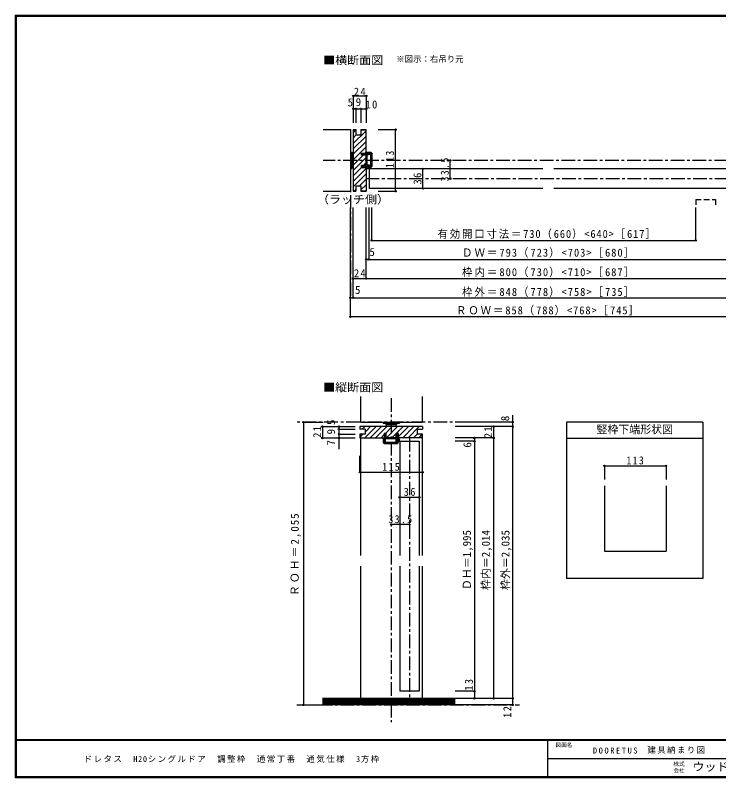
# Model space of a CAD drawing. Units: millimetres at full size, sheet at 1:5. Extents: x -973 to 977, y -718 to 696.
# Drawn here: x -973 to 316, y -701 to 696 of the extents above; entities that cross this region are included whole.
import ezdxf
from ezdxf.enums import TextEntityAlignment as Align

# ---------------------------------------------------------------- set-up
doc = ezdxf.new("R2010")
doc.units = ezdxf.units.MM
doc.header["$LTSCALE"] = 5
doc.header["$PDMODE"] = 32
doc.header["$PDSIZE"] = 2.5
doc.linetypes.add('CHAIN1', pattern=[8, 5, -1, 1, -1])
doc.linetypes.add('DASHED2', pattern=[3, 2, -1])
for name, color, linetype in [('0-0_補助線', 7, 'Continuous'), ('0-1_通り芯', 4, 'CHAIN1'), ('0-3_仕上げ', 7, 'Continuous'), ('0-4_枠', 3, 'Continuous'), ('0-6_扉', 6, 'Continuous'), ('0-7_金物', 7, 'Continuous'), ('0-8_戸当り', 7, 'Continuous'), ('0-A_文字', 3, 'Continuous'), ('0-B_寸法', 7, 'Continuous'), ('0-C_ハッチ', 4, 'Continuous'), ('F-0_補助線', 7, 'Continuous'), ('F-1_枠', 6, 'Continuous'), ('F-A_文字', 7, 'Continuous')]:
    doc.layers.add(name, color=color, linetype=linetype)
doc.styles.add('ＭＳ ゴシック', font='')
doc.styles.get('ＭＳ ゴシック').set_extended_font_data('MS Gothic')

msp = doc.modelspace()

# ---------------------------------------------------------------- linework, layer by layer
at = {"layer": '0-0_補助線', "color": 3}
for p, q in [((-342.047, -57.5), (-342.047, -62.5)), ((-227.047, -57.5), (-342.047, -57.5)), ((-332.047, -62.5), (-342.047, -62.5)), ((-332.047, -62.5), (-332.047, -71.5)), ((-237.047, -62.5), (-237.047, -71.5)), ((-237.047, -62.5), (-227.047, -62.5)), ((-227.047, -57.5), (-227.047, -62.5)), ((-332.047, -71.5), (-342.047, -71.5)), ((-342.047, -71.5), (-342.047, -78.5)), ((-342.047, -78.5), (-297.526, -78.5)), ((-275.226, -78.5), (-293.826, -78.5)), ((-271.526, -70), (-275.226, -70)), ((-275.226, -78.5), (-275.226, -70)), ((-271.526, -70), (-271.526, -78.5)), ((-227.547, -78), (-271.526, -78)), ((-227.047, -78.5), (-271.526, -78.5)), ((-227.047, -71.5), (-237.047, -71.5)), ((-227.547, -78), (-227.547, -71.5)), ((-227.047, -78.5), (-227.047, -71.5))]:
    msp.add_line(p, q, dxfattribs=at)
at = {"layer": '0-0_補助線', "color": 4}
for p, q in [((-338.133, -62.5), (-333.133, -57.5)), ((-332.834, -78), (-312.334, -57.5)), ((-331.047, -66.313), (-322.234, -57.5)), ((-322.935, -78), (-302.435, -57.5)), ((-313.035, -78), (-292.535, -57.5)), ((-295.136, -70), (-282.636, -57.5)), ((-293.236, -78), (-272.736, -57.5)), ((-283.337, -78), (-262.837, -57.5)), ((-271.526, -76.089), (-252.937, -57.5)), ((-263.538, -78), (-243.038, -57.5)), ((-253.638, -78), (-233.138, -57.5)), ((-341.547, -76.814), (-336.234, -71.5)), ((-303.136, -78), (-297.526, -72.391)), ((-243.739, -78), (-237.239, -71.5)), ((-233.839, -78), (-227.547, -71.708)), ((-342.047, -141.245), (-342.047, -111.383)), ((-227.047, -141.245), (-227.047, -111.383)), ((106.19, -129.5), (219.19, -129.5)), ((106.19, -129.5), (106.19, -154.5)), ((219.19, -129.5), (219.19, -154.5)), ((-342.047, -141.245), (-227.047, -141.245))]:
    msp.add_line(p, q, dxfattribs=at)
at = {"layer": '0-0_補助線'}
for p, q in [((-298.676, -87.5), (-298.676, -78.8)), ((-298.151, -78.602), (-296.701, -80.502)), ((-296.376, -74), (-297.526, -74)), ((-296.926, -81), (-297.176, -81)), ((-297.164, -81.387), (-296.69, -83.105)), ((-296.876, -81), (-296.626, -81)), ((-296.376, -78.5), (-296.376, -74)), ((-295.875, -81.834), (-295.562, -82.695)), ((-295.426, -80.5), (-295.426, -81)), ((-276.676, -80), (-294.926, -80)), ((-274.176, -78.5), (-294.876, -78.5)), ((-275.626, -83.469), (-276.445, -86.092)), ((-276.176, -80.5), (-276.176, -82.46)), ((-274.926, -74), (-273.426, -71)), ((-274.926, -74), (-274.176, -74)), ((-274.776, -80), (-274.776, -82.337)), ((-273.676, -80), (-274.776, -80)), ((-273.376, -81), (-274.629, -82.203)), ((-274.226, -83), (-274.176, -83)), ((-274.176, -74), (-274.176, -78.5)), ((-274.176, -87), (-274.176, -83)), ((-273.676, -79.2), (-273.676, -80)), ((-272.676, -79.2), (-273.676, -79.2)), ((-271.176, -79.9), (-273.676, -79.9)), ((-273.426, -71), (-271.526, -74)), ((-272.676, -81), (-273.376, -81)), ((-272.676, -79.2), (-272.676, -74)), ((-272.676, -74), (-271.526, -74)), ((-271.176, -79.2), (-272.676, -79.2)), ((-272.676, -88), (-272.676, -81)), ((-270.192, -81.491), (-272.676, -86.44)), ((-269.567, -81.805), (-272.676, -88)), ((-297.676, -88.5), (-273.176, -88.5)), ((-274.176, -87), (-297.176, -87)), ((-274.331, -84.017), (-275.108, -86.509))]:
    msp.add_line(p, q, dxfattribs=at)
at = {"layer": '0-0_補助線', "color": 6}
msp.add_line((-269.047, -84.5), (-233.047, -84.5), dxfattribs=at)
at = {"layer": '0-0_補助線', "color": 3}
for points in [[(-341.547, -71.5), (-341.547, -78), (-297.526, -78)], [(-293.826, -78.5), (-293.826, -70), (-297.526, -70), (-297.526, -78.5)]]:
    msp.add_lwpolyline(points, dxfattribs=at)
at = {"layer": '0-0_補助線'}
for points in [[(-294.126, -74), (-295.626, -71), (-297.526, -74)], [(-297.176, -87), (-297.176, -84.9), (-295.176, -84.9), (-295.176, -83.7), (-297.176, -83.7), (-297.176, -81)], [(-296.376, -78.5), (-296.626, -78.5), (-296.626, -81)], [(-294.126, -74), (-294.876, -74), (-294.876, -78.5)]]:
    msp.add_lwpolyline(points, dxfattribs=at)
for centre, radius, start, end in [((-298.376, -78.8), 0.3, 41.34778, 180), ((-296.876, -81.3), 0.3, 90, 196.79003), ((-296.926, -80.7), 0.3, 270, 41.34778), ((-296.126, -82.9), 0.6, 196.79003, 270), ((-296.126, -82.9), 0.6, 270, 23.33765), ((-296.426, -81), 1, 303.47738, 0), ((-294.926, -80.5), 0.5, 90, 180), ((-276.676, -80.5), 0.5, 0, 90), ((-274.976, -82.46), 1.2, 180, 237.21126), ((-273.976, -82.337), 0.8, 180, 221.40962), ((-274.226, -82.5), 0.5, 143.61521, 270), ((-275.476, -83.66), 1.2, 342.67017, 41.40962), ((-271.176, -81), 1.8, 333.42485, 90), ((-271.176, -81), 1.1, 333.42485, 90), ((-297.676, -87.5), 1, 180, 270), ((-275.776, -86.3), 0.7, 162.67017, 342.67017), ((-273.176, -88), 0.5, 270, 0)]:
    msp.add_arc(centre, radius, start, end, dxfattribs=at)
for p in [(106.19, -129.5), (219.19, -129.5), (-342.047, -141.245), (-227.047, -141.245)]:
    msp.add_point(p, dxfattribs=at)
at = {"layer": '0-1_通り芯'}
for p, q in [((-359.2, 486.5), (-359.2, 178.5)), ((412.506, 430), (-409.2, 430)), ((333.506, 396.5), (-330.2, 396.5)), ((-284.547, -5.5), (-284.547, -598.742)), ((-62.101, -49.5), (-457.354, -49.5)), ((-251.047, -78.5), (-251.047, -555.5)), ((-457.354, -567.5), (-49.599, -567.5))]:
    msp.add_line(p, q, dxfattribs=at)
at = {"layer": '0-3_仕上げ'}
for p, q in [((-409.2, 486.5), (-359.2, 486.5)), ((-359.2, 486.5), (-359.2, 373.5)), ((-409.2, 373.5), (-359.2, 373.5)), ((-341.047, -2.5), (-341.047, -49.5)), ((-228.047, -2.5), (-228.047, -49.5)), ((-341.047, -49.5), (-228.047, -49.5)), ((-167.101, -557), (-410.459, -557)), ((-167.101, -558.5), (-410.459, -558.5)), ((-167.101, -560), (-410.459, -560)), ((-167.101, -561.5), (-410.459, -561.5)), ((-167.101, -563), (-410.459, -563)), ((-167.101, -564.5), (-410.459, -564.5)), ((-167.101, -566), (-410.459, -566))]:
    msp.add_line(p, q, dxfattribs=at)
at = {"layer": '0-3_仕上げ', "color": 2}
for p, q in [((-167.101, -555.5), (-410.459, -555.5)), ((-167.101, -567.5), (-410.459, -567.5))]:
    msp.add_line(p, q, dxfattribs=at)
at = {"layer": '0-4_枠'}
for p, q in [((-354.2, 486.5), (-354.2, 373.5)), ((-354.2, 486.5), (-349.2, 486.5)), ((-349.2, 486.5), (-349.2, 476.5)), ((-349.2, 476.5), (-340.2, 476.5)), ((-340.2, 486.5), (-330.2, 486.5)), ((-340.2, 486.5), (-340.2, 476.5)), ((-340.2, 486), (-330.7, 486)), ((-330.7, 442.979), (-330.7, 486)), ((-330.2, 442.979), (-330.2, 486.5)), ((-338.7, 442.979), (-330.2, 442.979)), ((-338.7, 439.279), (-338.7, 442.979)), ((-330.2, 439.279), (-338.7, 439.279)), ((-330.2, 420.679), (-330.2, 439.279)), ((-330.2, 420.679), (-338.7, 420.679)), ((-338.7, 416.979), (-338.7, 420.679)), ((-338.7, 416.979), (-330.2, 416.979)), ((-330.7, 416.979), (-330.7, 374)), ((-330.2, 416.979), (-330.2, 373.5)), ((-349.2, 383.5), (-340.2, 383.5)), ((-349.2, 383.5), (-349.2, 373.5)), ((-340.2, 383.5), (-340.2, 373.5)), ((-354.2, 373.5), (-349.2, 373.5)), ((-340.2, 374), (-330.7, 374)), ((-340.2, 373.5), (-330.2, 373.5)), ((106.19, -166.432), (106.19, -286.007)), ((219.19, -166.432), (219.19, -286.007)), ((106.19, -286.007), (219.19, -286.007))]:
    msp.add_line(p, q, dxfattribs=at)
at = {"layer": '0-4_枠', "color": 4}
for p, q in [((-341.047, -78.5), (-341.047, -293.5)), ((-228.047, -78.5), (-228.047, -293.5)), ((-341.047, -313.5), (-341.047, -555.5)), ((-228.047, -313.5), (-228.047, -555.5))]:
    msp.add_line(p, q, dxfattribs=at)
at = {"layer": '0-6_扉'}
for p, q in [((-6.847, 414.5), (-325.2, 414.5)), ((-325.2, 414.5), (-325.2, 378.5)), ((331.506, 414.5), (13.153, 414.5)), ((-6.847, 378.5), (-325.2, 378.5)), ((331.506, 378.5), (13.153, 378.5)), ((-269.047, -84.5), (-269.047, -293.5)), ((-233.047, -84.5), (-233.047, -293.5)), ((-269.047, -313.5), (-269.047, -542.5)), ((-233.047, -313.5), (-233.047, -542.5)), ((-233.047, -542.5), (-269.047, -542.5))]:
    msp.add_line(p, q, dxfattribs=at)
at = {"layer": '0-6_扉', "linetype": 'DASHED2'}
for p, q in [((273.512, 358.408), (273.512, 343.5)), ((273.512, 358.408), (309.512, 358.408)), ((309.512, 358.408), (309.512, 343.5))]:
    msp.add_line(p, q, dxfattribs=at)
at = {"layer": '0-7_金物'}
for p, q in [((-359.2, 445), (-359.2, 415)), ((-359.2, 445), (-356.7, 445)), ((-356.7, 445), (-356.7, 415)), ((-356.7, 440), (-354.7, 440)), ((-354.7, 440), (-354.7, 420)), ((-354.7, 439), (-354.2, 439)), ((-356.7, 420), (-354.7, 420)), ((-354.7, 421), (-354.2, 421)), ((-359.2, 415), (-356.7, 415)), ((-299.547, -49.5), (-299.547, -51.5)), ((-299.547, -49.5), (-269.547, -49.5)), ((-299.547, -51.5), (-269.547, -51.5)), ((-294.547, -51.5), (-294.547, -53.5)), ((-294.547, -53.5), (-274.547, -53.5)), ((-293.547, -53.5), (-293.547, -57.5)), ((-275.547, -57.5), (-275.547, -53.5)), ((-274.547, -51.5), (-274.547, -53.5)), ((-269.547, -49.5), (-269.547, -51.5))]:
    msp.add_line(p, q, dxfattribs=at)
at = {"layer": '0-8_戸当り'}
for p, q in [((-337.7, 441.079), (-334.7, 442.979)), ((-334.7, 439.579), (-337.7, 441.079)), ((-334.7, 441.829), (-334.7, 442.979)), ((-330.2, 441.829), (-334.7, 441.829)), ((-334.7, 440.329), (-330.2, 440.329)), ((-334.7, 439.579), (-334.7, 440.329)), ((-330.2, 442.079), (-327.7, 442.079)), ((-330.2, 441.829), (-330.2, 442.079)), ((-330.2, 419.629), (-330.2, 440.329)), ((-330.098, 443.604), (-328.198, 442.154)), ((-321.2, 444.129), (-329.9, 444.129)), ((-328.7, 422.129), (-328.7, 440.379)), ((-328.2, 440.879), (-327.7, 440.879)), ((-327.7, 442.379), (-327.7, 442.629)), ((-325, 442.629), (-327.7, 442.629)), ((-327.7, 442.329), (-327.7, 442.079)), ((-327.314, 442.616), (-325.596, 442.143)), ((-326.866, 441.328), (-326.005, 441.015)), ((-325, 440.629), (-325, 442.629)), ((-323.8, 440.629), (-325, 440.629)), ((-323.8, 442.629), (-323.8, 440.629)), ((-321.7, 442.629), (-323.8, 442.629)), ((-321.7, 419.629), (-321.7, 442.629)), ((-320.2, 443.129), (-320.2, 418.629)), ((-328.8, 416.629), (-328.8, 419.129)), ((-328.2, 421.629), (-326.24, 421.629)), ((-327.7, 418.829), (-326.497, 420.081)), ((-325.7, 419.679), (-325.7, 419.629)), ((-321.7, 419.629), (-325.7, 419.629)), ((-325.231, 421.079), (-322.609, 421.897)), ((-324.683, 419.784), (-322.192, 420.561)), ((-334.7, 418.129), (-334.7, 416.979)), ((-329.5, 418.129), (-334.7, 418.129)), ((-329.5, 416.629), (-329.5, 418.129)), ((-327.7, 418.129), (-327.7, 418.829)), ((-320.7, 418.129), (-327.7, 418.129)), ((-327.209, 415.645), (-322.261, 418.129)), ((-326.895, 415.019), (-320.7, 418.129))]:
    msp.add_line(p, q, dxfattribs=at)
for points in [[(-334.7, 420.379), (-337.7, 418.879), (-334.7, 416.979)], [(-334.7, 420.379), (-334.7, 419.629), (-330.2, 419.629)], [(-329.5, 418.129), (-329.5, 419.129), (-328.7, 419.129), (-328.7, 420.229), (-326.363, 420.229)]]:
    msp.add_lwpolyline(points, dxfattribs=at)
for centre, radius, start, end in [((-329.9, 443.829), 0.3, 90, 228.65222), ((-328.2, 440.379), 0.5, 90, 180), ((-328, 442.379), 0.3, 228.65222, 360), ((-327.4, 442.329), 0.3, 73.20997, 180), ((-327.7, 441.879), 1, 270, 326.52262), ((-325.8, 441.579), 0.6, 246.66235, 0), ((-325.8, 441.579), 0.6, 0, 73.20997), ((-321.2, 443.129), 1, 0, 90), ((-328.2, 422.129), 0.5, 180, 270), ((-326.2, 419.679), 0.5, 0, 126.38479), ((-326.363, 419.429), 0.8, 48.59038, 90), ((-326.24, 420.429), 1.2, 32.78874, 90), ((-325.04, 420.929), 1.2, 228.59038, 287.32983), ((-322.4, 421.229), 0.7, 287.32983, 107.32983), ((-327.7, 416.629), 1.8, 180, 296.57515), ((-327.7, 416.629), 1.1, 180, 296.57515), ((-320.7, 418.629), 0.5, 270, 0)]:
    msp.add_arc(centre, radius, start, end, dxfattribs=at)
at = {"layer": '0-A_文字'}
for p, q in [((36.653, -49.5), (36.653, -336.007)), ((286.653, -49.5), (36.653, -49.5)), ((286.653, -49.5), (286.653, -336.007)), ((286.653, -79.5), (36.653, -79.5)), ((286.653, -336.007), (36.653, -336.007))]:
    msp.add_line(p, q, dxfattribs=at)
at = {"layer": '0-B_寸法', "color": 4}
for p, q in [((-354.2, 548.003), (-354.2, 498.961)), ((-354.2, 524.479), (-330.2, 524.479)), ((-349.2, 524.479), (-349.2, 498.961)), ((-340.2, 524.479), (-340.2, 498.961)), ((-308.34, 486.5), (-276.43, 486.5)), ((-276.43, 373.5), (-276.43, 486.5)), ((-176.43, 396.5), (-176.43, 430)), ((-226.43, 378.5), (-226.43, 414.5)), ((-308.34, 373.5), (-276.43, 373.5)), ((-359.2, 143.5), (-359.2, 343.5)), ((-354.2, 178.5), (-354.2, 343.5)), ((-330.2, 213.5), (-330.2, 343.5)), ((-325.2, 248.5), (-325.2, 343.5)), ((-320.2, 283.5), (-320.2, 343.5)), ((273.512, 283.5), (273.512, 343.5)), ((-320.2, 283.5), (273.512, 283.5)), ((-330.2, 248.5), (333.506, 248.5)), ((-354.2, 213.5), (357.506, 213.5)), ((-359.2, 178.5), (362.506, 178.5)), ((362.506, 143.5), (-359.2, 143.5)), ((-62.101, -36.794), (-62.101, -567.5)), ((-445.459, -49.5), (-409.2, -49.5)), ((-445.459, -49.5), (-445.459, -567.5)), ((-62.101, -49.5), (-167.101, -49.5)), ((-410.459, -57.5), (-350.459, -57.5)), ((-410.459, -57.5), (-410.459, -78.5)), ((-380.459, -57.5), (-380.459, -99.109)), ((-380.459, -62.5), (-350.459, -62.5)), ((-62.101, -57.5), (-167.101, -57.5)), ((-97.101, -57.5), (-97.101, -555.5)), ((-410.459, -78.5), (-350.459, -78.5)), ((-380.459, -71.5), (-350.459, -71.5)), ((-97.101, -78.5), (-167.101, -78.5)), ((-132.101, -78.5), (-132.101, -555.5)), ((-132.101, -84.5), (-167.101, -84.5)), ((-269.047, -187.191), (-233.047, -187.191)), ((-251.047, -237.191), (-284.547, -237.191)), ((-132.101, -542.5), (-167.101, -542.5)), ((-62.101, -555.5), (-167.101, -555.5)), ((-445.459, -567.5), (-409.2, -567.5)), ((-62.101, -567.5), (-167.101, -567.5))]:
    msp.add_line(p, q, dxfattribs=at)
msp.add_lwpolyline([(-354.2, 548.003), (-330.2, 548.003), (-330.2, 498.961)], dxfattribs=at)
at = {"layer": '0-B_寸法'}
for p in [(-354.2, 548.003), (-330.2, 548.003), (-354.2, 524.479), (-349.2, 524.479), (-340.2, 524.479), (-330.2, 524.479), (-276.43, 486.5), (-176.43, 430), (-226.43, 414.5), (-176.43, 396.5), (-226.43, 378.5), (-276.43, 373.5), (-320.2, 283.5), (273.512, 283.5), (-330.2, 248.5), (-325.2, 248.5), (-354.2, 213.5), (-330.2, 213.5), (-359.2, 178.5), (-354.2, 178.5), (-359.2, 143.5), (-445.459, -49.5), (-62.101, -49.5), (-410.459, -57.5), (-380.459, -57.5), (-380.459, -62.5), (-97.101, -57.5), (-62.101, -57.5), (-410.459, -78.5), (-380.459, -71.5), (-380.459, -78.5), (-132.101, -78.5), (-132.101, -84.5), (-97.101, -78.5), (-269.047, -187.191), (-233.047, -187.191), (-284.547, -237.191), (-251.047, -237.191), (-132.101, -542.5), (-132.101, -555.5), (-97.101, -555.5), (-62.101, -555.5), (-445.459, -567.5), (-62.101, -567.5)]:
    msp.add_point(p, dxfattribs=at)
at = {"layer": '0-C_ハッチ'}
for p, q in [((-354.2, 480.679), (-349.2, 485.679)), ((-354.2, 460.88), (-330.7, 484.38)), ((-354.2, 470.78), (-348.48, 476.5)), ((-340.2, 484.78), (-338.48, 486.5)), ((-354.2, 450.981), (-330.7, 474.481)), ((-354.2, 441.081), (-330.7, 464.581)), ((-354.2, 431.182), (-330.7, 454.682)), ((-354.2, 421.282), (-336.203, 439.279)), ((-354.2, 411.383), (-330.2, 435.383)), ((-332.503, 442.979), (-330.7, 444.782)), ((-335.004, 420.679), (-330.2, 425.483)), ((-354.2, 401.483), (-338.7, 416.983)), ((-354.2, 391.584), (-330.7, 415.084)), ((-354.2, 381.684), (-330.7, 405.184)), ((-342.485, 383.5), (-330.7, 395.285)), ((-340.2, 375.885), (-330.7, 385.385)), ((-352.485, 373.5), (-349.2, 376.785)), ((-332.186, 374), (-330.7, 375.486))]:
    msp.add_line(p, q, dxfattribs=at)
at = {"layer": 'F-1_枠'}
for p, q in [((-973.347, 695.833), (-973.347, -700.833)), ((-973.347, 695.833), (976.653, 695.833)), ((-973.347, 695), (976.653, 695)), ((-973.347, 694.167), (976.653, 694.167)), ((-972.514, 695.833), (-972.514, -700.833)), ((-971.68, 695.833), (-971.68, -700.833)), ((976.653, -631.667), (-973.347, -631.667)), ((976.653, -632.5), (-973.347, -632.5)), ((1.653, -632.5), (1.653, -699.167)), ((1.653, -665.833), (974.986, -665.834)), ((976.653, -699.167), (-973.347, -699.167)), ((976.653, -700), (-973.347, -700)), ((976.653, -700.833), (-973.347, -700.833))]:
    msp.add_line(p, q, dxfattribs=at)

# ---------------------------------------------------------------- texts
at = {"layer": '0-0_補助線', "char_height": 14.66, "attachment_point": 7, "style": 'ＭＳ ゴシック'}
for s, insert in [('\\T1.27;\\W0.9;115', (-300.797, -138.745)), ('\\T1.27;\\W0.9;113', (146.44, -127))]:
    msp.add_mtext(s, dxfattribs=dict(at, insert=insert))
at = {"layer": '0-A_文字', "color": 7, "style": 'ＭＳ ゴシック', "width": 1.1}
for s, p in [('■横断面図', (-409.2, 601.667)), ('（ラッチ側）', (-420.45, 346.605)), ('■縦断面図', (-409.2, 2.5))]:
    msp.add_text(s, height=14.66, dxfattribs=at).set_placement(p, align=Align.BOTTOM_LEFT)
at = {"layer": '0-A_文字', "color": 7, "style": 'ＭＳ ゴシック'}
for s, height, p in [('※図示：右吊り元', 11, (-275.208, 606.667)), ('竪枠下端形状図', 14.66, (91.653, -74.5))]:
    msp.add_text(s, height=height, dxfattribs=at).set_placement(p, align=Align.BOTTOM_LEFT)
at = {"layer": '0-B_寸法', "style": 'ＭＳ ゴシック'}
for s, p in [('5', (-364.37, 524.633)), ('9', (-349.583, 525.027)), ('5', (-324.45, 250.5)), ('5', (-350.922, 181))]:
    msp.add_text(s, height=14.66, dxfattribs=at).set_placement(p, align=Align.BOTTOM_LEFT)
for s, p in [('8', (-64.091, -47.709)), ('5', (-382.959, -54.723)), ('9', (-382.959, -72)), ('7', (-382.959, -92.27)), ('6', (-133.351, -96.123)), ('ＤＨ＝1,995', (-134.139, -357)), ('枠内＝2,014', (-99.459, -357)), ('枠外＝2,035', (-63.444, -357))]:
    msp.add_text(s, height=14.66, rotation=90, dxfattribs=at).set_placement(p, align=Align.BOTTOM_LEFT)
at = {"layer": '0-B_寸法', "char_height": 14.66, "attachment_point": 7, "style": 'ＭＳ ゴシック'}
for s, insert in [('\\T1.27;\\W0.95;24', (-352.969, 548.584)), ('\\T1.27;\\W0.95;10', (-331.55, 524.83)), ('\\T1.18;\\W0.95;有効開口寸法＝730（660）<640>［617］', (-199.597, 286)), ('\\T1.2;\\W0.95;ＤＷ＝793（723）<703>［680］', (-154.597, 251.653)), ('\\T1.27;\\W0.95;24', (-352.825, 216)), ('\\T1.2;\\W0.95;枠内＝800（730）<710>［687］', (-154.597, 216)), ('\\T1.2;\\W0.95;枠外＝848（778）<758>［735］', (-154.597, 179.806)), ('\\T1.19;\\W0.95;ＲＯＷ＝858（788）<768>［745］', (-165.847, 146)), ('\\T1.27;\\W0.95;36', (-261.672, -184.691)), ('\\T1.28;\\W0.9;33.5', (-289.672, -234.691))]:
    msp.add_mtext(s, dxfattribs=dict(at, insert=insert))
at = {"layer": '0-B_寸法', "char_height": 14.66, "attachment_point": 7, "rotation": 90, "style": 'ＭＳ ゴシック'}
for s, insert in [('\\T1.27;\\W0.9;113', (-279.508, 416.023)), ('\\T1.28;\\W0.9;33.5', (-178.93, 391.375)), ('\\T1.27;\\W0.95;36', (-228.93, 385.875)), ('\\T1.27;\\W0.95;21', (-412.959, -78.088)), ('\\T1.27;\\W0.95;21', (-99.601, -78.694)), ('\\T1.18;ＲＯＨ＝2,055', (-450.1, -368)), ('\\T1.27;\\W0.95;13', (-134.81, -541.32)), ('\\T1.27;\\W0.95;12', (-64.601, -591.091))]:
    msp.add_mtext(s, dxfattribs=dict(at, insert=insert))
at = {"layer": 'F-0_補助線', "char_height": 11, "attachment_point": 7, "style": 'ＭＳ ゴシック'}
for s, insert in [('\\T1.39;\\W0.85;DOORETUS', (84.986, -656.667)), ('\\T1.17;建具納まり図', (184.986, -656.667))]:
    msp.add_mtext(s, dxfattribs=dict(at, insert=insert))
at = {"layer": 'F-A_文字', "style": 'ＭＳ ゴシック'}
for s, p in [('図面名', (16.653, -646.667)), ('株式', (232.486, -681.5)), ('会社', (232.486, -693.5))]:
    msp.add_text(s, height=7.331, dxfattribs=at).set_placement(p, align=Align.BOTTOM_LEFT)
at = {"layer": 'F-A_文字', "style": 'ＭＳ ゴシック', "width": 1.1}
msp.add_text('ウッドワン・・・', height=14.66, dxfattribs=at).set_placement((267.486, -692.5), align=Align.BOTTOM_LEFT)
at = {"layer": 'F-A_文字', "insert": (-847.938, -673.333), "char_height": 11, "attachment_point": 7, "style": 'ＭＳ ゴシック'}
msp.add_mtext('\\T1.18;ドレタス\u3000H20シングルドア\u3000調整枠\u3000通常丁番\u3000通気仕様\u30003方枠', dxfattribs=at)

doc.saveas('drawing.dxf')
